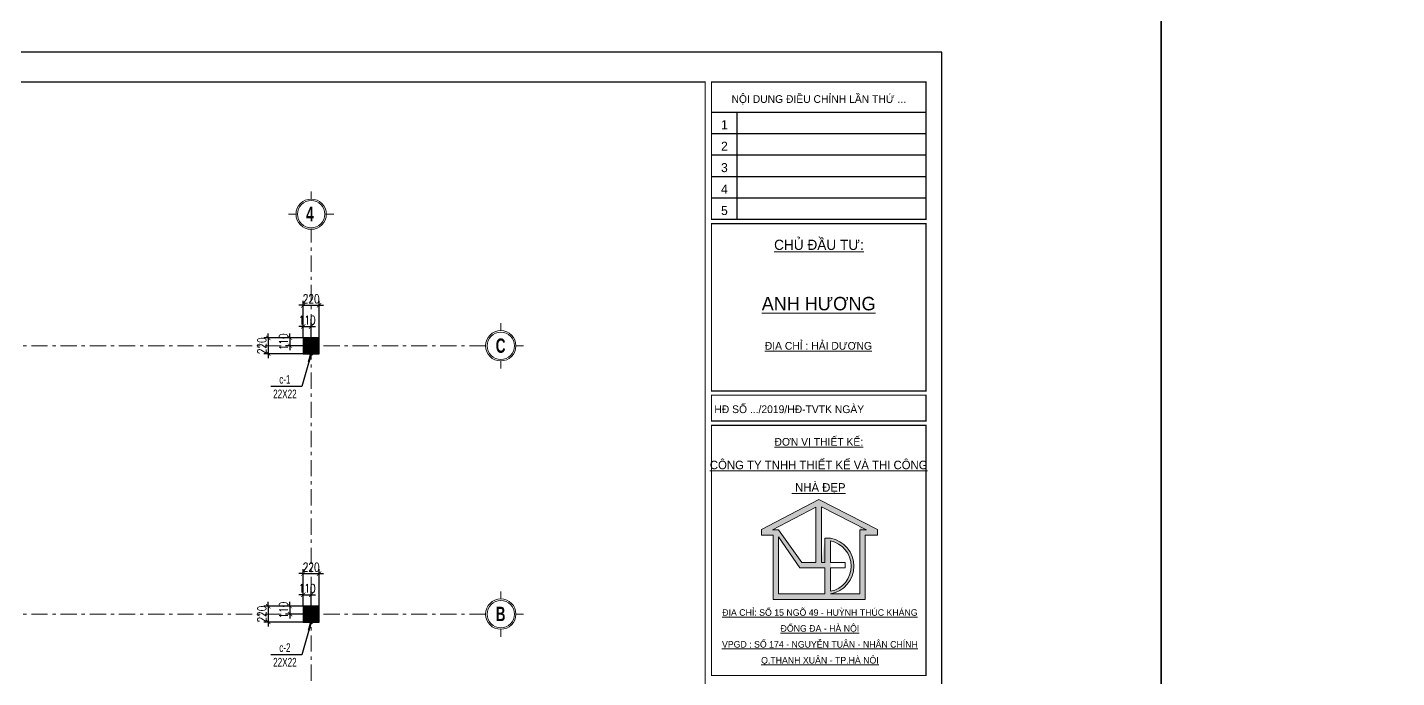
# Model space of a CAD drawing. Extents: x -1855204 to -1466800, y -1308584 to -996495.
# Drawn here: x -1834699 to -1815713, y -1114201 to -1105186 of the extents above; entities that cross this region are included whole.
import ezdxf
from ezdxf.enums import TextEntityAlignment as Align

# ---------------------------------------------------------------- set-up
doc = ezdxf.new("R2010")
doc.units = 0
doc.header["$LTSCALE"] = 150
doc.header["$PDMODE"] = 35
doc.linetypes.add('_Tim', pattern=[9, 5, -1.5, 1, -1.5])
doc.layers.get('0').update_dxf_attribs({"lineweight": 18})
doc.layers.get('Defpoints').update_dxf_attribs({"lineweight": 18})
for name, color, linetype, lineweight in [('05.Text', 253, 'Continuous', 18), ('06.betong', 2, 'Continuous', 35), ('11.Khung bo', 32, 'Continuous', 50), ('12.Khung', 36, 'Continuous', 25), ('KCVN-THAY', 7, 'Continuous', 25), ('LS-DIM', 251, 'Continuous', 13), ('LS-TEXT', 60, 'Continuous', 20), ('LS-TRUC', 108, '_Tim', 9), ('NETCAT', 2, 'Continuous', 40)]:
    doc.layers.add(name, color=color, linetype=linetype, lineweight=lineweight)
doc.layers.add('DIM', color=1, linetype='Continuous')
doc.styles.add('AVANT', font='')
doc.styles.add('AVANTHB', font='')
doc.styles.add('KCVN-LEADER', font='vnromadi.shx', dxfattribs={"width": 0.7, "height": 4})
doc.styles.add('VnAvantH', font='')
doc.styles.add('vnsimpli', font='vnsimli.shx', dxfattribs={"width": 0.75})
doc.styles.get('AVANT').set_extended_font_data('.VnAvant')
doc.styles.get('AVANTHB').set_extended_font_data('.VnAvantH', bold=True)
doc.styles.get('VnAvantH').set_extended_font_data('.VnAvantH')
doc.dimstyles.new('D100', dxfattribs={"dimtxt": 200, "dimasz": 100, "dimexe": 100, "dimexo": 0, "dimgap": 50, "dimtad": 1, "dimdec": 0, "dimdsep": 46, "dimtxsty": 'vnsimpli', "dimblk": 'ARCHTICK', "dimcen": 1, "dimdle": 100, "dimclrd": 256, "dimclre": 256, "dimclrt": 60, "dimadec": 0, "dimazin": 0, "dimtfac": 1, "dimtdec": 0, "dimtix": 1, "dimtmove": 2, "dimatfit": 3, "dimfxl": 1, "dimarcsym": 0})
doc.dimstyles.new('D100(120)', dxfattribs={"dimtxt": 120, "dimasz": 60, "dimexe": 60, "dimexo": 0, "dimgap": 30, "dimtad": 1, "dimdec": 0, "dimdsep": 46, "dimtxsty": 'vnsimpli', "dimblk": 'ARCHTICK', "dimcen": 0, "dimdle": 60, "dimclrd": 256, "dimclre": 256, "dimclrt": 60, "dimadec": 0, "dimazin": 0, "dimtfac": 1, "dimtdec": 0, "dimtix": 1, "dimtmove": 0, "dimatfit": 3, "dimfxl": 1, "dimarcsym": 0})

# ---------------------------------------------------------------- blocks, each defined once
blk = doc.blocks.new('*U4')
at = {"layer": 'KCVN-THAY', "color": 140}
blk.add_lwpolyline([(214871.76, 86966.68), (215381.8, 86966.68), (215381.8, 86579.68), (214871.76, 86579.68)], close=True, dxfattribs=at)
blk = doc.blocks.new('100')
at = {"layer": '05.Text'}
h = blk.add_hatch(color=3, dxfattribs=at)
h.paths.add_polyline_path([(1897375, -927367), (1897375, -927501), (1897646, -927501), (1897646, -928998), (1898856, -928998), (1899794, -928998), (1899794, -927501), (1900078, -927501), (1900078, -927366), (1898717, -926668)])
h.paths.add_polyline_path([(1898772, -928138), (1898858, -927562, -0.921492), (1898987, -928872), (1899668, -928872), (1899668, -927297), (1898772, -926837)], flags=16)
h.paths.add_polyline_path([(1898646, -926846), (1898646, -928138), (1898318, -928138), (1897771, -927375), (1897631, -927375)], flags=16)
h.paths.add_polyline_path([(1898982, -927636, -0.822042), (1898987, -928808), (1898987, -928139), (1898982, -928139)], flags=16)
h.paths.add_polyline_path([(1897771, -927537), (1898273, -928265), (1898856, -928265), (1898856, -928872), (1897771, -928872)], flags=16)
for p, q in [((1898717, -926668), (1897375, -927367)), ((1900078, -927366), (1898717, -926668)), ((1898646, -926846), (1897631, -927375)), ((1898646, -926846), (1898646, -928138)), ((1899821, -927376), (1898772, -926837)), ((1898772, -926837), (1898772, -928138)), ((1897375, -927367), (1897375, -927501)), ((1897631, -927375), (1897771, -927375)), ((1897771, -927375), (1897771, -927375)), ((1897771, -927375), (1898318, -928138)), ((1899668, -928872), (1899668, -927376)), ((1899668, -927376), (1899821, -927376)), ((1900078, -927501), (1900078, -927366)), ((1897375, -927501), (1897646, -927501)), ((1897646, -927501), (1897646, -928998)), ((1897771, -927537), (1897771, -928872)), ((1898273, -928265), (1897771, -927537)), ((1898856, -928138), (1898856, -927573)), ((1898856, -928138), (1898856, -927573)), ((1898856, -927573), (1898987, -927573)), ((1898982, -927636), (1898982, -928139)), ((1899794, -928998), (1899794, -927501)), ((1899794, -927501), (1900078, -927501)), ((1898856, -928265), (1898273, -928265)), ((1898318, -928138), (1898646, -928138)), ((1898772, -928138), (1898856, -928138)), ((1898856, -928872), (1898856, -928265)), ((1898982, -928139), (1899330, -928139)), ((1899330, -928265), (1898987, -928265)), ((1898987, -928265), (1898987, -928808)), ((1899330, -928139), (1899330, -928265)), ((1897646, -928998), (1898856, -928998)), ((1897771, -928872), (1898856, -928872)), ((1898856, -928998), (1899794, -928998)), ((1898987, -928872), (1899668, -928872))]:
    blk.add_line(p, q, dxfattribs=at)
for radius, start, end in [(598, 281.4298, 79.1164), (660, 280.3316, 79.6684)]:
    blk.add_arc((1898869, -928223), radius, start, end, dxfattribs=at)
at = {"layer": '11.Khung bo', "const_width": 26.7}
for points in [[(1860913, -945240), (1860913, -916940), (1896063, -916940), (1896063, -945240)], [(1896213, -920140), (1896213, -916940), (1901213, -916940), (1901213, -920140)], [(1896213, -924140), (1901213, -924140), (1901213, -920240), (1896213, -920240)], [(1896213, -924840), (1901213, -924840), (1901213, -924240), (1896213, -924240)], [(1896213, -930771), (1901213, -930771), (1901213, -924940), (1896213, -924940)]]:
    blk.add_lwpolyline(points, close=True, dxfattribs=at)
at = {"layer": '12.Khung'}
for p, q in [((1896213, -917640), (1901213, -917640)), ((1896813, -920140), (1896813, -917640)), ((1896213, -918140), (1901213, -918140)), ((1896213, -918640), (1901213, -918640)), ((1896213, -919140), (1901213, -919140)), ((1896213, -919640), (1901213, -919640))]:
    blk.add_line(p, q, dxfattribs=at)
at = {"layer": '12.Khung', "color": 1}
blk.add_lwpolyline([(1901579, -945940), (1901579, -916240), (1859580, -916240), (1859580, -945940)], close=True, dxfattribs=at)
at = {"layer": '05.Text', "style": 'VnAvantH'}
for s, p in [('Néi dung ®iÒu chØnh lÇn thø ...', (1898713, -917329)), ('H§ sè .../2019/H§-TVTK ngµy ', (1898057, -924540))]:
    blk.add_text(s, height=180, dxfattribs=at).set_placement(p, align=Align.MIDDLE)
at = {"layer": '05.Text'}
for s, height, style, p in [('1', 210, 'AVANT', (1896513, -918040)), ('2', 210, 'AVANT', (1896513, -918540)), ('3', 210, 'AVANT', (1896513, -919040)), ('4', 210, 'AVANT', (1896513, -919540)), ('5', 210, 'AVANT', (1896513, -920040)), ('%%uChñ ®Çu t\xad:', 237.6, 'VnAvantH', (1898716, -920853)), ('%%Uanh H¦¥NG', 313.63, 'VnAvantH', (1898709, -922261)), ('%%U®Þa chØ : H¶I D¦¥NG', 180, 'VnAvantH', (1898703, -923178)), ('%%U®¬n vÞ thiÕt kÕ:', 180, 'VnAvantH', (1898713, -925416)), ('%%Uc«ng ty tnhh thiÕt kÕ vµ thi c«ng', 198, 'VnAvantH', (1898711, -925964)), ('%%U nhµ ®Ñp', 198, 'VnAvantH', (1898711, -926487)), ('%%U®Þa chØ: sè 15 ngâ 49 - huúnh thóc kh¸ng', 152.46, 'VnAvantH', (1898739, -929380)), ('%%U®èng ®a - hµ néi', 152.46, 'VnAvantH', (1898739, -929751)), ('%%Uvpgd : sè 174 - nguyÔn tu©n - nh©n chÝnh', 152.46, 'VnAvantH', (1898739, -930122)), ('%%Uq.thanh xu©n - tp.hµ néi', 152.46, 'VnAvantH', (1898739, -930493))]:
    blk.add_text(s, height=height, dxfattribs=dict(at, style=style)).set_placement(p, align=Align.CENTER)
blk = doc.blocks.new('DANHTRUC')
for p, q in [((980383, -947347), (980383, -947137)), ((979963, -947767), (979753, -947767)), ((980803, -947767), (981013, -947767)), ((980383, -948187), (980383, -948397))]:
    blk.add_line(p, q)
for radius in [420, 380]:
    blk.add_circle((980383, -947767), radius)
blk = doc.blocks.new('q51251123')
at = {"layer": '06.betong'}
for points in [[(-2076022, -1045313.8), (-2075802, -1045313.8), (-2075802, -1045093.8), (-2076022, -1045093.8)], [(-2076022, -1049033.8), (-2075802, -1049033.8), (-2075802, -1048813.8), (-2076022, -1048813.8)]]:
    blk.add_hatch(color=251, dxfattribs=at).paths.add_polyline_path(points)
at = {"layer": 'DIM'}
for points in [[(-2076022, -1045313.8), (-2075802, -1045313.8), (-2075802, -1045093.8), (-2076022, -1045093.8)], [(-2076022, -1049033.8), (-2075802, -1049033.8), (-2075802, -1048813.8), (-2076022, -1048813.8)]]:
    blk.add_lwpolyline(points, close=True, dxfattribs=at)
at = {"layer": 'LS-TRUC', "ltscale": 0.3}
for p, q in [((-2075912, -1053493.8), (-2075912, -1043693.8)), ((-2088702, -1045203.8), (-2073602, -1045203.8)), ((-2088702, -1048923.8), (-2073602, -1048923.8))]:
    blk.add_line(p, q, dxfattribs=at)
at = {"layer": '05.Text', "xscale": 0.5, "yscale": 0.5, "zscale": 0.5}
for p in [(-2566103.7, -569495.6), (-2563474.3, -571320.6), (-2563474.3, -575040.6)]:
    blk.add_blockref('DANHTRUC', p, dxfattribs=at)
at = {"layer": '05.Text', "style": 'AVANTHB', "width": 0.7}
for s, p in [('4', (-2075982.8, -1043476.5)), ('c', (-2073353.4, -1045301.5)), ('b', (-2073353.4, -1049021.5))]:
    blk.add_text(s, height=200, dxfattribs=at).set_placement(p)
blk = doc.blocks.new('_ArchTick')
at = {"layer": 'DIM', "color": 0, "const_width": 0.15}
blk.add_lwpolyline([(-0.5, -0.5), (0.5, 0.5)], dxfattribs=at)
blk = doc.blocks.new('*D1961')
at = {"layer": 'Defpoints', "color": 0, "transparency": 16777216}
for p in [(-1830764, -1109333), (-1830874, -1109490), (-1830764, -1109490)]:
    blk.add_point(p, dxfattribs=at)
at = {"layer": 'LS-DIM', "lineweight": -2, "transparency": 16777216}
for p, q in [((-1830874, -1109333), (-1830934, -1109333)), ((-1830874, -1109490), (-1830874, -1109273)), ((-1830874, -1109333), (-1830764, -1109333)), ((-1830764, -1109490), (-1830764, -1109273)), ((-1830764, -1109333), (-1830704, -1109333))]:
    blk.add_line(p, q, dxfattribs=at)
at = {"layer": 'LS-DIM', "lineweight": -2, "transparency": 16777216, "xscale": 60, "yscale": 60, "zscale": 60}
blk.add_blockref('_ArchTick', (-1830874, -1109333), dxfattribs=at)
at = {"layer": 'LS-DIM', "lineweight": -2, "transparency": 16777216, "xscale": 60, "yscale": 60, "zscale": 60, "rotation": 180}
blk.add_blockref('_ArchTick', (-1830764, -1109333), dxfattribs=at)
at = {"layer": 'LS-DIM', "color": 60, "transparency": 16777216, "insert": (-1830819, -1109243), "char_height": 120, "attachment_point": 5, "style": 'vnsimpli'}
blk.add_mtext('110', dxfattribs=at)
blk = doc.blocks.new('*D1962')
at = {"layer": 'Defpoints', "color": 0, "transparency": 16777216}
for p in [(-1830654, -1109039), (-1830874, -1109490), (-1830654, -1109490)]:
    blk.add_point(p, dxfattribs=at)
at = {"layer": 'LS-DIM', "lineweight": -2, "transparency": 16777216}
for p, q in [((-1830874, -1109039), (-1830934, -1109039)), ((-1830874, -1109490), (-1830874, -1108979)), ((-1830874, -1109039), (-1830654, -1109039)), ((-1830654, -1109490), (-1830654, -1108979)), ((-1830654, -1109039), (-1830594, -1109039))]:
    blk.add_line(p, q, dxfattribs=at)
at = {"layer": 'LS-DIM', "lineweight": -2, "transparency": 16777216, "xscale": 60, "yscale": 60, "zscale": 60}
blk.add_blockref('_ArchTick', (-1830874, -1109039), dxfattribs=at)
at = {"layer": 'LS-DIM', "lineweight": -2, "transparency": 16777216, "xscale": 60, "yscale": 60, "zscale": 60, "rotation": 180}
blk.add_blockref('_ArchTick', (-1830654, -1109039), dxfattribs=at)
at = {"layer": 'LS-DIM', "color": 60, "transparency": 16777216, "insert": (-1830764, -1108949), "char_height": 120, "attachment_point": 5, "style": 'vnsimpli'}
blk.add_mtext('220', dxfattribs=at)
blk = doc.blocks.new('*D1963')
at = {"layer": 'Defpoints', "color": 0, "transparency": 16777216}
for p in [(-1830874, -1109490), (-1831058, -1109600), (-1830874, -1109600)]:
    blk.add_point(p, dxfattribs=at)
at = {"layer": 'LS-DIM', "lineweight": -2, "transparency": 16777216}
for p, q in [((-1830874, -1109490), (-1831118, -1109490)), ((-1831058, -1109490), (-1831058, -1109430)), ((-1831058, -1109490), (-1831058, -1109600)), ((-1830874, -1109600), (-1831118, -1109600)), ((-1831058, -1109600), (-1831058, -1109660))]:
    blk.add_line(p, q, dxfattribs=at)
at = {"layer": 'LS-DIM', "lineweight": -2, "transparency": 16777216, "xscale": 60, "yscale": 60, "zscale": 60}
for p, rotation in [((-1831058, -1109490), 270), ((-1831058, -1109600), 90)]:
    blk.add_blockref('_ArchTick', p, dxfattribs=dict(at, rotation=rotation))
at = {"layer": 'LS-DIM', "color": 60, "transparency": 16777216, "insert": (-1831148, -1109545), "char_height": 120, "attachment_point": 5, "rotation": 90, "style": 'vnsimpli'}
blk.add_mtext('110', dxfattribs=at)
blk = doc.blocks.new('*D1964')
at = {"layer": 'Defpoints', "color": 0, "transparency": 16777216}
for p in [(-1830874, -1109490), (-1831359, -1109710), (-1830874, -1109710)]:
    blk.add_point(p, dxfattribs=at)
at = {"layer": 'LS-DIM', "lineweight": -2, "transparency": 16777216}
for p, q in [((-1830874, -1109490), (-1831419, -1109490)), ((-1831359, -1109490), (-1831359, -1109430)), ((-1831359, -1109490), (-1831359, -1109710)), ((-1830874, -1109710), (-1831419, -1109710)), ((-1831359, -1109710), (-1831359, -1109770))]:
    blk.add_line(p, q, dxfattribs=at)
at = {"layer": 'LS-DIM', "lineweight": -2, "transparency": 16777216, "xscale": 60, "yscale": 60, "zscale": 60}
for p, rotation in [((-1831359, -1109490), 270), ((-1831359, -1109710), 90)]:
    blk.add_blockref('_ArchTick', p, dxfattribs=dict(at, rotation=rotation))
at = {"layer": 'LS-DIM', "color": 60, "transparency": 16777216, "insert": (-1831449, -1109600), "char_height": 120, "attachment_point": 5, "rotation": 90, "style": 'vnsimpli'}
blk.add_mtext('220', dxfattribs=at)
blk = doc.blocks.new('DOT')
at = {"layer": 'NETCAT', "color": 1}
blk.add_line((-2, 0), (2, 0), dxfattribs=at)
at = {"layer": 'NETCAT', "color": 1, "const_width": 0.5}
blk.add_lwpolyline([(-0.25, 0, 1), (0.25, 0, 1)], format="xyb", close=True, dxfattribs=at)
blk = doc.blocks.new('*D1977')
at = {"layer": 'Defpoints', "color": 0, "transparency": 16777216}
for p in [(-1830764, -1113053), (-1830874, -1113210), (-1830764, -1113210)]:
    blk.add_point(p, dxfattribs=at)
at = {"layer": 'LS-DIM', "lineweight": -2, "transparency": 16777216}
for p, q in [((-1830874, -1113053), (-1830934, -1113053)), ((-1830874, -1113210), (-1830874, -1112993)), ((-1830874, -1113053), (-1830764, -1113053)), ((-1830764, -1113210), (-1830764, -1112993)), ((-1830764, -1113053), (-1830704, -1113053))]:
    blk.add_line(p, q, dxfattribs=at)
at = {"layer": 'LS-DIM', "lineweight": -2, "transparency": 16777216, "xscale": 60, "yscale": 60, "zscale": 60}
blk.add_blockref('_ArchTick', (-1830874, -1113053), dxfattribs=at)
at = {"layer": 'LS-DIM', "lineweight": -2, "transparency": 16777216, "xscale": 60, "yscale": 60, "zscale": 60, "rotation": 180}
blk.add_blockref('_ArchTick', (-1830764, -1113053), dxfattribs=at)
at = {"layer": 'LS-DIM', "color": 60, "transparency": 16777216, "insert": (-1830819, -1112963), "char_height": 120, "attachment_point": 5, "style": 'vnsimpli'}
blk.add_mtext('110', dxfattribs=at)
blk = doc.blocks.new('*D1978')
at = {"layer": 'Defpoints', "color": 0, "transparency": 16777216}
for p in [(-1830654, -1112759), (-1830874, -1113210), (-1830654, -1113210)]:
    blk.add_point(p, dxfattribs=at)
at = {"layer": 'LS-DIM', "lineweight": -2, "transparency": 16777216}
for p, q in [((-1830874, -1112759), (-1830934, -1112759)), ((-1830874, -1113210), (-1830874, -1112699)), ((-1830874, -1112759), (-1830654, -1112759)), ((-1830654, -1113210), (-1830654, -1112699)), ((-1830654, -1112759), (-1830594, -1112759))]:
    blk.add_line(p, q, dxfattribs=at)
at = {"layer": 'LS-DIM', "lineweight": -2, "transparency": 16777216, "xscale": 60, "yscale": 60, "zscale": 60}
blk.add_blockref('_ArchTick', (-1830874, -1112759), dxfattribs=at)
at = {"layer": 'LS-DIM', "lineweight": -2, "transparency": 16777216, "xscale": 60, "yscale": 60, "zscale": 60, "rotation": 180}
blk.add_blockref('_ArchTick', (-1830654, -1112759), dxfattribs=at)
at = {"layer": 'LS-DIM', "color": 60, "transparency": 16777216, "insert": (-1830764, -1112669), "char_height": 120, "attachment_point": 5, "style": 'vnsimpli'}
blk.add_mtext('220', dxfattribs=at)
blk = doc.blocks.new('*D1979')
at = {"layer": 'Defpoints', "color": 0, "transparency": 16777216}
for p in [(-1831058, -1113320), (-1830874, -1113210), (-1830874, -1113320)]:
    blk.add_point(p, dxfattribs=at)
at = {"layer": 'LS-DIM', "lineweight": -2, "transparency": 16777216}
for p, q in [((-1830874, -1113210), (-1831118, -1113210)), ((-1830874, -1113320), (-1831118, -1113320)), ((-1831058, -1113210), (-1831058, -1113150)), ((-1831058, -1113210), (-1831058, -1113320)), ((-1831058, -1113320), (-1831058, -1113380))]:
    blk.add_line(p, q, dxfattribs=at)
at = {"layer": 'LS-DIM', "lineweight": -2, "transparency": 16777216, "xscale": 60, "yscale": 60, "zscale": 60}
for p, rotation in [((-1831058, -1113210), 270), ((-1831058, -1113320), 90)]:
    blk.add_blockref('_ArchTick', p, dxfattribs=dict(at, rotation=rotation))
at = {"layer": 'LS-DIM', "color": 60, "transparency": 16777216, "insert": (-1831148, -1113265), "char_height": 120, "attachment_point": 5, "rotation": 90, "style": 'vnsimpli'}
blk.add_mtext('110', dxfattribs=at)
blk = doc.blocks.new('*D1980')
at = {"layer": 'Defpoints', "color": 0, "transparency": 16777216}
for p in [(-1830874, -1113210), (-1831359, -1113430), (-1830874, -1113430)]:
    blk.add_point(p, dxfattribs=at)
at = {"layer": 'LS-DIM', "lineweight": -2, "transparency": 16777216}
for p, q in [((-1830874, -1113210), (-1831419, -1113210)), ((-1831359, -1113210), (-1831359, -1113150)), ((-1831359, -1113210), (-1831359, -1113430)), ((-1830874, -1113430), (-1831419, -1113430)), ((-1831359, -1113430), (-1831359, -1113490))]:
    blk.add_line(p, q, dxfattribs=at)
at = {"layer": 'LS-DIM', "lineweight": -2, "transparency": 16777216, "xscale": 60, "yscale": 60, "zscale": 60}
for p, rotation in [((-1831359, -1113210), 270), ((-1831359, -1113430), 90)]:
    blk.add_blockref('_ArchTick', p, dxfattribs=dict(at, rotation=rotation))
at = {"layer": 'LS-DIM', "color": 60, "transparency": 16777216, "insert": (-1831449, -1113320), "char_height": 120, "attachment_point": 5, "rotation": 90, "style": 'vnsimpli'}
blk.add_mtext('220', dxfattribs=at)

msp = doc.modelspace()

# ---------------------------------------------------------------- block references
at = {"layer": '05.Text', "xscale": 0.5948727274080738, "yscale": 0.5948727274080738, "zscale": 0.5948727274080738}
msp.add_blockref('100', (-2953217.7, -560480.8), dxfattribs=at)
at = {"layer": 'Defpoints'}
for p, xscale, yscale, zscale in [((-14741884.9, -6320779.5), 60, 60, 60), ((-23306152.6, -9799446.6), 100, 100, 100)]:
    msp.add_blockref('*U4', p, dxfattribs=dict(at, xscale=xscale, yscale=yscale, zscale=zscale))
at = {"layer": 'LS-DIM'}
msp.add_blockref('q51251123', (245148.1, -64396.4), dxfattribs=at)

# ---------------------------------------------------------------- texts
at = {"layer": 'LS-TEXT', "color": 60, "style": 'KCVN-LEADER', "width": 0.7}
for s, p in [('c-1', (-1831128.3, -1110125.1)), ('22X22', (-1831128.3, -1110327.5)), ('c-2', (-1831128.3, -1113845.1)), ('22X22', (-1831128.3, -1114047.5))]:
    msp.add_text(s, height=120, dxfattribs=at).set_placement(p, align=Align.CENTER)

# ---------------------------------------------------------------- dimensions: what is measured, and where the dimension line sits
at = {"layer": 'LS-DIM'}
for base, p1, p2, picture, middle in [((-1830653.9, -1109039), (-1830873.9, -1109490.2), (-1830653.9, -1109490.2), '*D1962', (-1830763.9, -1108949)), ((-1830763.9, -1109332.9), (-1830873.9, -1109490.2), (-1830763.9, -1109490.2), '*D1961', (-1830818.9, -1109242.9)), ((-1830653.9, -1112759), (-1830873.9, -1113210.2), (-1830653.9, -1113210.2), '*D1978', (-1830763.9, -1112669)), ((-1830763.9, -1113052.9), (-1830873.9, -1113210.2), (-1830763.9, -1113210.2), '*D1977', (-1830818.9, -1112962.9))]:
    dim = msp.add_linear_dim(base=base, p1=p1, p2=p2, dimstyle='D100(120)', dxfattribs=at)
    dim.commit()
    dim.dimension.update_dxf_attribs({"geometry": picture, "text_midpoint": middle})
for base, p1, p2, picture, middle in [((-1831358.6, -1109710.2), (-1830873.9, -1109490.2), (-1830873.9, -1109710.2), '*D1964', (-1831448.6, -1109600.2)), ((-1831058.4, -1109600.2), (-1830873.9, -1109490.2), (-1830873.9, -1109600.2), '*D1963', (-1831148.4, -1109545.2)), ((-1831058.4, -1113320.2), (-1830873.9, -1113210.2), (-1830873.9, -1113320.2), '*D1979', (-1831148.4, -1113265.2)), ((-1831358.6, -1113430.2), (-1830873.9, -1113210.2), (-1830873.9, -1113430.2), '*D1980', (-1831448.6, -1113320.2))]:
    dim = msp.add_linear_dim(base=base, p1=p1, p2=p2, angle=90, dimstyle='D100(120)', dxfattribs=at)
    dim.commit()
    dim.dimension.update_dxf_attribs({"geometry": picture, "text_midpoint": middle})

# ---------------------------------------------------------------- leaders
for points in [[(-1830763.9, -1109710.2), (-1830891.4, -1110162.8), (-1831324.8, -1110162.8)], [(-1830763.9, -1113430.2), (-1830891.4, -1113882.8), (-1831324.8, -1113882.8)]]:
    msp.add_leader(points, dimstyle='D100', override={"dimasz": 60, "dimgap": 50, "dimtad": 0, "dimldrblk": 'DOT'}, dxfattribs=at)

doc.saveas('drawing.dxf')
